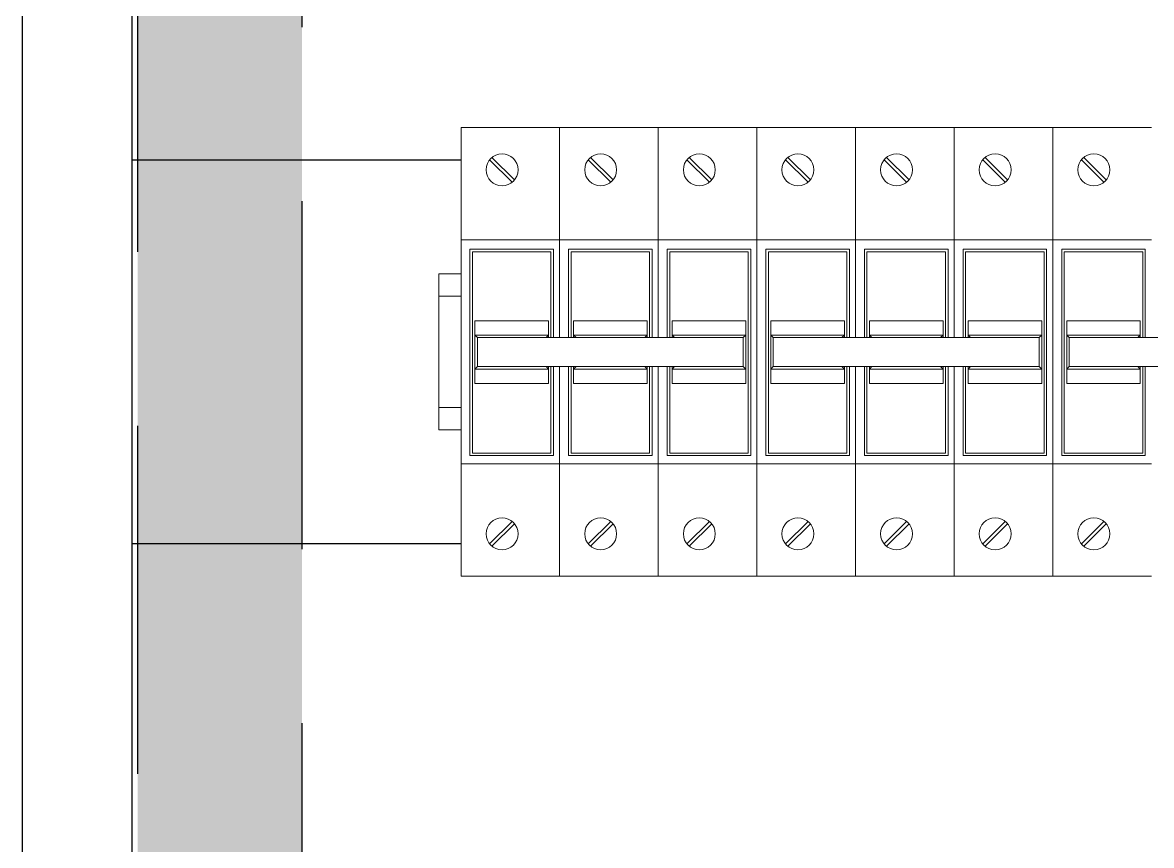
# Model space of a CAD drawing. Header units: millimetres. Extents: x 2046 to 14753, y 2361 to 29276.
# Drawn here: x 10178.58 to 10199.18, y 3654.57 to 3669.59 of the extents above; entities that cross this region are included whole.
import ezdxf

# ---------------------------------------------------------------- set-up
doc = ezdxf.new("R2010")
doc.units = ezdxf.units.MM
doc.linetypes.add('DASHED2', pattern=[9.525, 6.35, -3.175])
for name, color, linetype in [('BARA', 31, 'Continuous'), ('HAT', 3, 'Continuous'), ('T2BUSBAR', 7, 'Continuous')]:
    doc.layers.add(name, color=color, linetype=linetype)

msp = doc.modelspace()

# ---------------------------------------------------------------- hatches: boundary and pattern name
at = {"linetype": 'DASHED2'}
h = msp.add_hatch(color=256, dxfattribs=at)
h.set_gradient(color1=(147, 149, 152), color2=(199, 200, 202), tint=1)
h.paths.add_polyline_path([(10183.679, 3564.729), (10183.679, 3700.328), (10180.679, 3700.328), (10180.679, 3564.729)])

# ---------------------------------------------------------------- linework, layer by layer
at = {"lineweight": 9}
for p, q in [((10186.58, 3667.672), (10186.58, 3659.49)), ((10188.38, 3667.672), (10186.58, 3667.672)), ((10186.58, 3667.672), (10188.38, 3667.672)), ((10188.38, 3667.672), (10188.38, 3663.842)), ((10190.18, 3667.672), (10188.38, 3667.672)), ((10188.38, 3667.672), (10190.18, 3667.672)), ((10188.38, 3667.672), (10188.38, 3663.842)), ((10190.18, 3667.672), (10190.18, 3663.842)), ((10191.98, 3667.672), (10190.18, 3667.672)), ((10190.18, 3667.672), (10191.98, 3667.672)), ((10190.18, 3667.672), (10190.18, 3663.842)), ((10191.98, 3667.672), (10191.98, 3659.49)), ((10191.98, 3667.672), (10191.98, 3659.49)), ((10193.78, 3667.672), (10191.98, 3667.672)), ((10191.98, 3667.672), (10193.78, 3667.672)), ((10193.78, 3667.672), (10193.78, 3663.842)), ((10195.58, 3667.672), (10193.78, 3667.672)), ((10193.78, 3667.672), (10195.58, 3667.672)), ((10193.78, 3667.672), (10193.78, 3663.842)), ((10195.58, 3667.672), (10195.58, 3663.842)), ((10197.38, 3667.672), (10195.58, 3667.672)), ((10195.58, 3667.672), (10197.38, 3667.672)), ((10195.58, 3667.672), (10195.58, 3663.842)), ((10197.38, 3667.672), (10197.38, 3659.49)), ((10197.38, 3667.672), (10197.38, 3659.49)), ((10199.18, 3667.672), (10197.38, 3667.672)), ((10197.38, 3667.672), (10199.18, 3667.672)), ((10187.101, 3667.087), (10187.513, 3666.674)), ((10187.144, 3667.13), (10187.556, 3666.717)), ((10188.901, 3667.087), (10189.313, 3666.674)), ((10188.944, 3667.13), (10189.356, 3666.717)), ((10190.701, 3667.087), (10191.113, 3666.674)), ((10190.744, 3667.13), (10191.156, 3666.717)), ((10192.501, 3667.087), (10192.913, 3666.674)), ((10192.544, 3667.13), (10192.956, 3666.717)), ((10194.301, 3667.087), (10194.713, 3666.674)), ((10194.344, 3667.13), (10194.756, 3666.717)), ((10196.101, 3667.087), (10196.513, 3666.674)), ((10196.144, 3667.13), (10196.556, 3666.717)), ((10197.901, 3667.087), (10198.313, 3666.674)), ((10197.944, 3667.13), (10198.356, 3666.717)), ((10186.58, 3665.627), (10186.58, 3661.536)), ((10188.38, 3665.627), (10186.58, 3665.627)), ((10188.38, 3665.627), (10188.38, 3663.842)), ((10190.18, 3665.627), (10188.38, 3665.627)), ((10190.18, 3665.627), (10190.18, 3663.842)), ((10191.98, 3665.627), (10190.18, 3665.627)), ((10191.98, 3665.627), (10191.98, 3661.536)), ((10193.78, 3665.627), (10191.98, 3665.627)), ((10193.78, 3665.627), (10193.78, 3663.842)), ((10195.58, 3665.627), (10193.78, 3665.627)), ((10195.58, 3665.627), (10195.58, 3663.842)), ((10197.38, 3665.627), (10195.58, 3665.627)), ((10197.38, 3665.627), (10197.38, 3661.536)), ((10199.18, 3665.627), (10197.38, 3665.627)), ((10186.743, 3665.453), (10186.743, 3661.689)), ((10188.268, 3665.453), (10186.743, 3665.453)), ((10186.789, 3665.407), (10186.789, 3661.734)), ((10188.222, 3665.407), (10186.789, 3665.407)), ((10188.222, 3663.842), (10188.222, 3665.407)), ((10188.268, 3663.842), (10188.268, 3665.453)), ((10188.543, 3665.453), (10188.543, 3663.842)), ((10190.068, 3665.453), (10188.543, 3665.453)), ((10188.589, 3665.407), (10188.589, 3663.842)), ((10190.022, 3665.407), (10188.589, 3665.407)), ((10190.022, 3663.842), (10190.022, 3665.407)), ((10190.068, 3663.842), (10190.068, 3665.453)), ((10190.343, 3665.453), (10190.343, 3663.842)), ((10191.868, 3665.453), (10190.343, 3665.453)), ((10190.389, 3665.407), (10190.389, 3663.842)), ((10191.822, 3665.407), (10190.389, 3665.407)), ((10191.822, 3661.734), (10191.822, 3665.407)), ((10191.868, 3661.689), (10191.868, 3665.453)), ((10192.143, 3665.453), (10192.143, 3661.689)), ((10193.668, 3665.453), (10192.143, 3665.453)), ((10192.189, 3665.407), (10192.189, 3661.734)), ((10193.622, 3665.407), (10192.189, 3665.407)), ((10193.622, 3663.842), (10193.622, 3665.407)), ((10193.668, 3663.842), (10193.668, 3665.453)), ((10193.943, 3665.453), (10193.943, 3663.842)), ((10195.468, 3665.453), (10193.943, 3665.453)), ((10193.989, 3665.407), (10193.989, 3663.842)), ((10195.422, 3665.407), (10193.989, 3665.407)), ((10195.422, 3663.842), (10195.422, 3665.407)), ((10195.468, 3663.842), (10195.468, 3665.453)), ((10195.743, 3665.453), (10195.743, 3663.842)), ((10197.268, 3665.453), (10195.743, 3665.453)), ((10195.789, 3665.407), (10195.789, 3663.842)), ((10197.222, 3665.407), (10195.789, 3665.407)), ((10197.222, 3661.734), (10197.222, 3665.407)), ((10197.268, 3661.689), (10197.268, 3665.453)), ((10197.543, 3665.453), (10197.543, 3661.689)), ((10199.068, 3665.453), (10197.543, 3665.453)), ((10197.589, 3665.407), (10197.589, 3661.734)), ((10199.022, 3665.407), (10197.589, 3665.407)), ((10199.022, 3663.842), (10199.022, 3665.407)), ((10199.068, 3663.842), (10199.068, 3665.453)), ((10186.834, 3664.149), (10186.834, 3663.004)), ((10188.177, 3664.149), (10186.834, 3664.149)), ((10188.177, 3663.842), (10188.177, 3664.149)), ((10189.977, 3664.149), (10188.634, 3664.149)), ((10188.634, 3664.149), (10188.634, 3663.842)), ((10189.977, 3663.842), (10189.977, 3664.149)), ((10190.434, 3664.149), (10190.434, 3663.842)), ((10191.777, 3664.149), (10190.434, 3664.149)), ((10191.777, 3663.004), (10191.777, 3664.149)), ((10192.234, 3664.149), (10192.234, 3663.004)), ((10193.577, 3664.149), (10192.234, 3664.149)), ((10193.577, 3663.842), (10193.577, 3664.149)), ((10195.377, 3664.149), (10194.034, 3664.149)), ((10194.034, 3664.149), (10194.034, 3663.842)), ((10195.377, 3663.842), (10195.377, 3664.149)), ((10195.834, 3664.149), (10195.834, 3663.842)), ((10197.177, 3664.149), (10195.834, 3664.149)), ((10197.177, 3663.004), (10197.177, 3664.149)), ((10197.634, 3664.149), (10197.634, 3663.004)), ((10198.977, 3664.149), (10197.634, 3664.149)), ((10198.977, 3663.842), (10198.977, 3664.149)), ((10188.177, 3663.888), (10186.834, 3663.888)), ((10186.879, 3663.842), (10186.834, 3663.888)), ((10188.132, 3663.842), (10186.879, 3663.842)), ((10186.879, 3663.311), (10186.879, 3663.842)), ((10188.132, 3663.842), (10188.177, 3663.888)), ((10189.977, 3663.888), (10188.634, 3663.888)), ((10188.679, 3663.842), (10188.634, 3663.888)), ((10189.932, 3663.842), (10188.679, 3663.842)), ((10189.932, 3663.842), (10189.977, 3663.888)), ((10191.777, 3663.888), (10190.434, 3663.888)), ((10190.479, 3663.842), (10190.434, 3663.888)), ((10191.732, 3663.842), (10190.479, 3663.842)), ((10191.732, 3663.842), (10191.777, 3663.888)), ((10191.732, 3663.311), (10191.732, 3663.842)), ((10193.577, 3663.888), (10192.234, 3663.888)), ((10192.279, 3663.842), (10192.234, 3663.888)), ((10193.532, 3663.842), (10192.279, 3663.842)), ((10192.279, 3663.311), (10192.279, 3663.842)), ((10193.532, 3663.842), (10193.577, 3663.888)), ((10195.377, 3663.888), (10194.034, 3663.888)), ((10194.079, 3663.842), (10194.034, 3663.888)), ((10195.332, 3663.842), (10194.079, 3663.842)), ((10195.332, 3663.842), (10195.377, 3663.888)), ((10197.177, 3663.888), (10195.834, 3663.888)), ((10195.879, 3663.842), (10195.834, 3663.888)), ((10197.132, 3663.842), (10195.879, 3663.842)), ((10197.132, 3663.842), (10197.177, 3663.888)), ((10197.132, 3663.311), (10197.132, 3663.842)), ((10198.977, 3663.888), (10197.634, 3663.888)), ((10197.679, 3663.842), (10197.634, 3663.888)), ((10198.932, 3663.842), (10197.679, 3663.842)), ((10197.679, 3663.311), (10197.679, 3663.842)), ((10198.932, 3663.842), (10198.977, 3663.888)), ((10186.879, 3663.311), (10186.834, 3663.265)), ((10188.132, 3663.311), (10186.879, 3663.311)), ((10188.132, 3663.311), (10188.177, 3663.265)), ((10188.177, 3663.004), (10188.177, 3663.311)), ((10188.222, 3661.734), (10188.222, 3663.311)), ((10188.268, 3661.689), (10188.268, 3663.311)), ((10188.38, 3663.311), (10188.38, 3661.536)), ((10188.38, 3663.311), (10188.38, 3659.49)), ((10188.38, 3663.311), (10188.38, 3659.49)), ((10188.543, 3663.311), (10188.543, 3661.689)), ((10188.589, 3663.311), (10188.589, 3661.734)), ((10188.679, 3663.311), (10188.634, 3663.265)), ((10188.634, 3663.311), (10188.634, 3663.004)), ((10189.932, 3663.311), (10188.679, 3663.311)), ((10189.932, 3663.311), (10189.977, 3663.265)), ((10189.977, 3663.004), (10189.977, 3663.311)), ((10190.022, 3661.734), (10190.022, 3663.311)), ((10190.068, 3661.689), (10190.068, 3663.311)), ((10190.18, 3663.311), (10190.18, 3661.536)), ((10190.18, 3663.311), (10190.18, 3659.49)), ((10190.18, 3663.311), (10190.18, 3659.49)), ((10190.343, 3663.311), (10190.343, 3661.689)), ((10190.389, 3663.311), (10190.389, 3661.734)), ((10190.479, 3663.311), (10190.434, 3663.265)), ((10190.434, 3663.311), (10190.434, 3663.004)), ((10191.732, 3663.311), (10190.479, 3663.311)), ((10191.732, 3663.311), (10191.777, 3663.265)), ((10192.279, 3663.311), (10192.234, 3663.265)), ((10193.532, 3663.311), (10192.279, 3663.311)), ((10193.532, 3663.311), (10193.577, 3663.265)), ((10193.577, 3663.004), (10193.577, 3663.311)), ((10193.622, 3661.734), (10193.622, 3663.311)), ((10193.668, 3661.689), (10193.668, 3663.311)), ((10193.78, 3663.311), (10193.78, 3661.536)), ((10193.78, 3663.311), (10193.78, 3659.49)), ((10193.78, 3663.311), (10193.78, 3659.49)), ((10193.943, 3663.311), (10193.943, 3661.689)), ((10193.989, 3663.311), (10193.989, 3661.734)), ((10194.079, 3663.311), (10194.034, 3663.265)), ((10194.034, 3663.311), (10194.034, 3663.004)), ((10195.332, 3663.311), (10194.079, 3663.311)), ((10195.332, 3663.311), (10195.377, 3663.265)), ((10195.377, 3663.004), (10195.377, 3663.311)), ((10195.422, 3661.734), (10195.422, 3663.311)), ((10195.468, 3661.689), (10195.468, 3663.311)), ((10195.58, 3663.311), (10195.58, 3661.536)), ((10195.58, 3663.311), (10195.58, 3659.49)), ((10195.58, 3663.311), (10195.58, 3659.49)), ((10195.743, 3663.311), (10195.743, 3661.689)), ((10195.789, 3663.311), (10195.789, 3661.734)), ((10195.879, 3663.311), (10195.834, 3663.265)), ((10195.834, 3663.311), (10195.834, 3663.004)), ((10197.132, 3663.311), (10195.879, 3663.311)), ((10197.132, 3663.311), (10197.177, 3663.265)), ((10197.679, 3663.311), (10197.634, 3663.265)), ((10198.932, 3663.311), (10197.679, 3663.311)), ((10198.932, 3663.311), (10198.977, 3663.265)), ((10198.977, 3663.004), (10198.977, 3663.311)), ((10199.022, 3661.734), (10199.022, 3663.311)), ((10199.068, 3661.689), (10199.068, 3663.311)), ((10188.177, 3663.265), (10186.834, 3663.265)), ((10189.977, 3663.265), (10188.634, 3663.265)), ((10191.777, 3663.265), (10190.434, 3663.265)), ((10193.577, 3663.265), (10192.234, 3663.265)), ((10195.377, 3663.265), (10194.034, 3663.265)), ((10197.177, 3663.265), (10195.834, 3663.265)), ((10198.977, 3663.265), (10197.634, 3663.265)), ((10186.834, 3663.004), (10188.177, 3663.004)), ((10188.634, 3663.004), (10189.977, 3663.004)), ((10190.434, 3663.004), (10191.777, 3663.004)), ((10192.234, 3663.004), (10193.577, 3663.004)), ((10194.034, 3663.004), (10195.377, 3663.004)), ((10195.834, 3663.004), (10197.177, 3663.004)), ((10197.634, 3663.004), (10198.977, 3663.004)), ((10186.743, 3661.689), (10188.268, 3661.689)), ((10186.789, 3661.734), (10188.222, 3661.734)), ((10188.543, 3661.689), (10190.068, 3661.689)), ((10188.589, 3661.734), (10190.022, 3661.734)), ((10190.343, 3661.689), (10191.868, 3661.689)), ((10190.389, 3661.734), (10191.822, 3661.734)), ((10192.143, 3661.689), (10193.668, 3661.689)), ((10192.189, 3661.734), (10193.622, 3661.734)), ((10193.943, 3661.689), (10195.468, 3661.689)), ((10193.989, 3661.734), (10195.422, 3661.734)), ((10195.743, 3661.689), (10197.268, 3661.689)), ((10195.789, 3661.734), (10197.222, 3661.734)), ((10197.543, 3661.689), (10199.068, 3661.689)), ((10197.589, 3661.734), (10199.022, 3661.734)), ((10186.58, 3661.536), (10188.38, 3661.536)), ((10188.38, 3661.536), (10190.18, 3661.536)), ((10190.18, 3661.536), (10191.98, 3661.536)), ((10191.98, 3661.536), (10193.78, 3661.536)), ((10193.78, 3661.536), (10195.58, 3661.536)), ((10195.58, 3661.536), (10197.38, 3661.536)), ((10197.38, 3661.536), (10199.18, 3661.536)), ((10187.101, 3660.076), (10187.513, 3660.488)), ((10187.144, 3660.032), (10187.556, 3660.445)), ((10188.901, 3660.076), (10189.313, 3660.488)), ((10188.944, 3660.032), (10189.356, 3660.445)), ((10190.701, 3660.076), (10191.113, 3660.488)), ((10190.744, 3660.032), (10191.156, 3660.445)), ((10192.501, 3660.076), (10192.913, 3660.488)), ((10192.544, 3660.032), (10192.956, 3660.445)), ((10194.301, 3660.076), (10194.713, 3660.488)), ((10194.344, 3660.032), (10194.756, 3660.445)), ((10196.101, 3660.076), (10196.513, 3660.488)), ((10196.144, 3660.032), (10196.556, 3660.445)), ((10197.901, 3660.076), (10198.313, 3660.488)), ((10197.944, 3660.032), (10198.356, 3660.445)), ((10186.58, 3659.49), (10188.38, 3659.49)), ((10188.38, 3659.49), (10190.18, 3659.49)), ((10190.18, 3659.49), (10191.98, 3659.49)), ((10191.98, 3659.49), (10193.78, 3659.49)), ((10193.78, 3659.49), (10195.58, 3659.49)), ((10195.58, 3659.49), (10197.38, 3659.49)), ((10197.38, 3659.49), (10199.18, 3659.49))]:
    msp.add_line(p, q, dxfattribs=at)
at = {"color": 252, "linetype": 'DASHED2', "true_color": 0x939598}
msp.add_lwpolyline([(10183.679, 3564.729), (10183.679, 3700.328), (10180.679, 3700.328), (10180.679, 3564.729), (10183.679, 3564.729)], dxfattribs=at)
at = {"lineweight": 9}
for points in [[(10186.879, 3663.842), (10191.732, 3663.842), (10191.732, 3663.311), (10186.879, 3663.311)], [(10192.279, 3663.842), (10197.132, 3663.842), (10197.132, 3663.311), (10192.279, 3663.311)], [(10197.679, 3663.842), (10202.532, 3663.842), (10202.532, 3663.311), (10197.679, 3663.311)]]:
    msp.add_lwpolyline(points, close=True, dxfattribs=at)
at = {"lineweight": 9, "extrusion": (0, 0, -1)}
for centre in [(10187.329, 3666.902), (10189.129, 3666.902), (10190.929, 3666.902), (10192.729, 3666.902), (10194.529, 3666.902), (10196.329, 3666.902), (10198.129, 3666.902), (10187.329, 3660.26), (10189.129, 3660.26), (10190.929, 3660.26), (10192.729, 3660.26), (10194.529, 3660.26), (10196.329, 3660.26), (10198.129, 3660.26)]:
    msp.add_ellipse(centre, major_axis=(-0.206, 0.206), ratio=1, start_param=5.497787, end_param=11.780972, dxfattribs=at)
at = {"layer": 'BARA', "color": 9, "true_color": 0xc7c8ca}
msp.add_lwpolyline([(10186.58, 3660.08), (10180.579, 3660.08), (10180.579, 3667.083), (10186.58, 3667.083)], dxfattribs=at)
at = {"layer": 'HAT', "color": 1}
for points in [[(10178.579, 3742.629), (10248.579, 3742.629), (10248.579, 3562.629), (10178.579, 3562.629)], [(10180.579, 3740.629), (10246.579, 3740.629), (10246.579, 3564.629), (10180.579, 3564.629)]]:
    msp.add_lwpolyline(points, close=True, dxfattribs=at)
at = {"layer": 'T2BUSBAR', "color": 4, "lineweight": 9}
for points in [[(10186.174, 3662.159), (10186.58, 3662.159), (10186.58, 3665.003), (10186.174, 3665.003)], [(10186.174, 3662.566), (10186.58, 3662.566), (10186.58, 3664.597), (10186.174, 3664.597)]]:
    msp.add_lwpolyline(points, close=True, dxfattribs=at)

doc.saveas('drawing.dxf')
